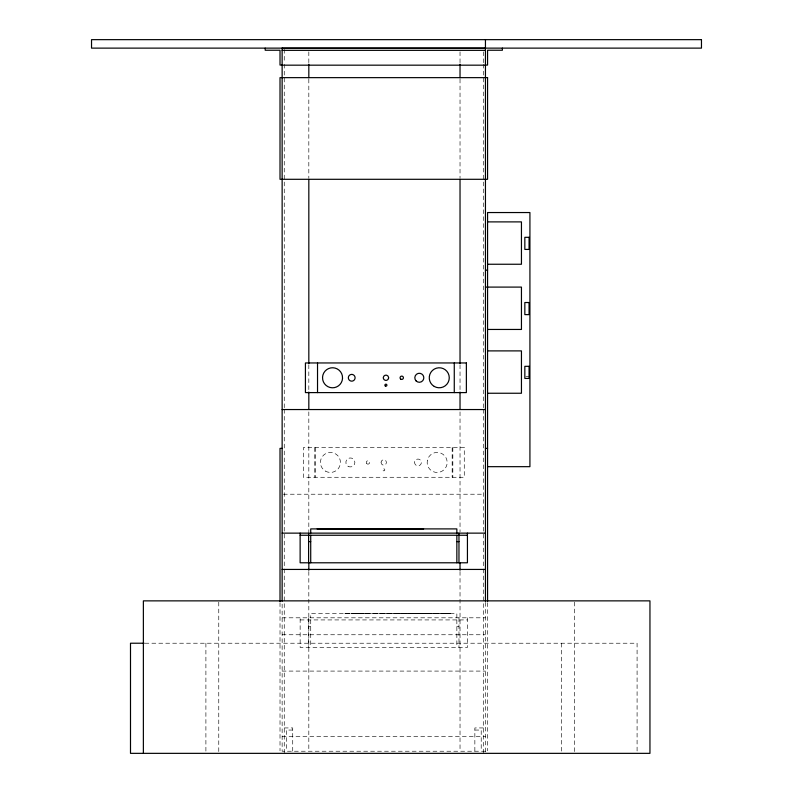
<?xml version="1.0" encoding="UTF-8"?>
<svg xmlns="http://www.w3.org/2000/svg" width="793" height="793" viewBox="0 0 793 793"><rect width="100%" height="100%" fill="white"/><g stroke="black" fill="none" stroke-linecap="round" stroke-linejoin="round"><path stroke-width="0.59" stroke-dasharray="3.96 2.97" d="M384.803 613.564L383.594 613.594L385.259 613.574M449.116 613.633L445.815 613.604M438.46 613.613L437.022 613.604M448.412 613.584L448.352 613.554M434.683 613.623L433.454 613.574M345.679 613.564L349.227 613.633L346.214 613.564L348.296 613.584L347.453 613.564M446.122 613.554L447.639 613.584M399.385 613.574L397.828 613.613L399.276 613.574M427.13 613.554L426.208 613.584L427.288 613.544M375.961 613.564L377.508 613.564L376.516 613.633M382.305 613.564L382.821 613.594M425.008 613.554L425.474 613.584M445.002 613.633L447.411 613.564M447.926 613.574L448.689 613.633M375.178 613.584L375.059 613.584M345.5 613.584L348.127 613.594M346.66 613.554C349.326 613.673 342.526 613.534 345.827 613.604M349.089 613.584C348.454 613.554 349.069 613.643 348.573 613.584M440.65 613.574L442.177 613.574L440.958 613.564M376.417 613.564L376.219 613.554M446.994 613.564L446.261 613.604M409.842 613.594L408.692 613.594L409.703 613.604M419.021 613.574L420.706 613.574L420.161 613.623M352.31 613.564L351.904 613.554M363.799 613.604L362.183 613.604L363.7 613.604M395.439 613.564L394.468 613.594M355.423 613.564C354.877 613.693 349.237 613.524 355.829 613.564M366.069 613.604L368.051 613.633M380.174 613.594L380.977 613.564M387.787 613.594L387.212 613.604L388.461 613.594M402.269 613.554L401.625 613.564L402.933 613.604M346.313 613.604L346.779 613.594M363.343 613.584L364.255 613.604M402.16 613.554L401.397 613.604M415.76 613.554L416.761 613.554M438.341 613.564L437.895 613.564M383.247 613.564L382.682 613.564M392.148 613.623L391.256 613.574L391.94 613.623M398.978 613.574L398.562 613.574M416.275 613.604L416.434 613.554M427.824 613.623L426.247 613.623L426.902 613.574M430.202 613.594C433.573 613.613 428.775 613.524 430.827 613.594M434.316 613.574L433.692 613.623L434.921 613.574M436.864 613.604L438.113 613.564M446.618 613.604L447.311 613.584M345.599 613.564L345.133 613.604M353.182 613.564L352.558 613.564M354.481 613.564L356.543 613.554M356.681 613.564L359.269 613.564M369.964 613.633L370.083 613.633M380.392 613.564L380.67 613.574M422.699 613.594L423.611 613.564M420.459 613.623L419.913 613.574M441.582 613.564L443.862 613.604L442.89 613.604M354.144 613.564L353.648 613.564M406.7 613.574L404.965 613.623L405.461 613.623M441.889 613.574L441.116 613.604L442.385 613.604M358.396 613.554L359.655 613.564L357.653 613.564M346.194 613.415L347.146 613.415M355.502 613.425L353.569 613.425M357.395 613.564L357.831 613.564M399.067 613.574L398.383 613.623M413.004 613.613L412.31 613.574M413.599 613.613L412.003 613.613M354.57 613.564L355.185 613.564M356.216 613.564L357.455 613.564M365.454 613.604L364.958 613.604M368.914 613.633L368.547 613.633M408.861 613.594L409.495 613.604M525.898 376.308L529.07 376.308M283.369 494.217L484.216 494.217M358.149 613.564L351.002 613.534L450.444 613.445L365.206 613.653M282.139 617.806L485.445 617.806M300.141 619.928L467.444 619.928M308.616 626.282L310.727 626.282M456.857 626.282L458.978 626.282M282.139 634.757L485.445 634.757M144.931 643.222L637.086 643.222L637.086 752.111M282.139 671.086L485.445 671.086M284.261 727.934L292.726 727.934L292.726 751.229M483.334 727.934L474.858 727.934L474.858 751.229M292.726 730.056L286.372 730.056L286.372 751.229M474.858 730.056L481.212 730.056L481.212 751.229M282.139 736.41L485.445 736.41M485.445 751.229L282.139 751.229L282.139 602.402M348.652 613.584L347.175 613.584M574.558 602.095L574.558 752.121M561.692 643.222L561.692 752.111M487.566 602.72L487.566 750.882M485.445 602.402L485.445 753.35M483.334 51.832L483.334 62.964M483.334 64.203L483.334 408.157M483.334 409.396L483.334 567.768M483.334 568.997L483.334 753.35M467.444 617.806L467.444 647.465L300.141 647.465L300.141 617.806M460.029 51.832L460.029 62.964M460.029 79.052L460.029 178.028M460.029 364.859L460.029 392.079M460.029 411.874L460.029 531.885M460.029 571.475L460.029 750.872M458.978 617.806L458.978 647.465M456.857 617.806L456.857 613.574L310.727 613.574L310.727 617.806M456.857 619.928L456.857 647.465M452.833 447.629L452.833 477.277M452.159 447.629L452.159 477.277M315.426 447.629L315.426 477.277M314.752 447.629L314.752 477.277M310.727 619.928L310.727 647.465M308.824 51.832L308.824 62.964M308.824 79.052L308.824 178.028M308.824 364.859L308.824 392.079M308.824 411.874L308.824 531.885M308.824 571.475L308.824 750.872M308.616 617.806L308.616 647.465M284.261 49.354L284.261 62.964M284.261 64.203L284.261 408.157M284.261 409.396L284.261 567.768M284.261 568.997L284.261 753.35M280.018 602.72L280.018 750.882M218.769 602.095L218.769 752.121M205.902 643.222L205.902 752.111M381.106 462.032L381.086 462.725A2.666 2.666 0 0 0 386.379 462.864L386.399 462.17A2.666 2.666 0 0 0 381.106 462.032M414.65 461.913L414.63 462.795A3.37 3.37 0 0 0 417.445 465.778L418.317 465.798A3.37 3.37 0 0 0 421.301 462.983L421.331 462.111A3.37 3.37 0 0 0 418.516 459.127L417.633 459.097A3.37 3.37 0 0 0 414.65 461.913M427.358 460.426L427.169 463.033A10.002 10.002 0 0 0 446.955 464.47L447.143 461.863A10.002 10.002 0 0 0 427.358 460.426M437.667 613.594L437.102 613.623L437.607 613.604M362.857 613.415L361.895 613.425L362.857 613.415M402.428 613.594L401.803 613.564L402.487 613.564M464.272 447.629L303.313 447.629L303.313 477.277L464.272 477.277L464.272 447.629M383.088 470.566A1.001 1.001 0 0 0 384.764 470.12A1.001 1.001 0 0 0 383.534 468.891A1.001 1.001 0 0 0 383.088 470.566M366.772 463.627A1.665 1.665 0 0 0 369.568 462.884A1.665 1.665 0 0 0 367.526 460.842A1.665 1.665 0 0 0 366.772 463.627M325.427 471.111A10.002 10.002 0 0 0 340.435 462.448A10.002 10.002 0 0 0 325.427 453.784A10.002 10.002 0 0 0 325.427 471.111M348.117 466.343A4.5 4.5 0 0 0 354.877 462.448A4.5 4.5 0 0 0 348.117 458.552A4.5 4.5 0 0 0 348.117 466.343"/><path stroke-width="1.19" d="M409.783 528.891L410.348 528.891L409.475 528.981M320.104 528.891L321.581 528.911L318.964 528.881M340.058 528.881L341.367 528.881M384.764 528.891L385.269 528.891M421.945 528.931L418.347 528.961L422.847 528.931L421.836 528.891M340.167 528.891L341.327 528.951M384.04 528.891L382.593 528.901M420.538 528.961L418.367 528.961C429.31 528.842 416.246 529.03 419.626 528.891M342.249 528.881L342.586 528.881M344.023 528.881L344.876 528.921L343.468 528.931M336.817 528.891L336.202 528.921L337.382 528.931M357.524 528.921L358.426 528.891M347.423 528.951C345.708 528.941 349.971 528.881 347.255 528.951M383.277 528.911L383.971 528.961M318.627 528.931L321.68 528.961M420.796 528.891L420.26 528.911L421.519 528.931M319.311 528.891L318.35 528.961L319.648 528.901M325.992 528.891L325.427 528.901L326.647 528.901M387.063 528.891L387.4 528.921M358.327 528.891L357.623 528.921L358.327 528.891M351.527 528.891L350.883 528.881L351.765 528.891M365.395 528.901L365.979 528.891M372.789 528.931L371.788 528.931M402.874 528.931L405.362 528.931M420.121 528.891L420.756 528.911L418.962 528.891M330.007 528.931L329.115 528.941L330.552 528.931M380.362 528.931L379.113 528.921M390.89 528.901L390.156 528.911L390.741 528.891M420.706 528.911L419.953 528.891M329.145 528.931L329.68 528.891M336.311 528.921L337.312 528.901L336.51 528.921M365.186 528.891L365.722 528.891L365.087 528.891M396.807 528.911L398.274 528.961L397.184 528.961M402.051 528.931L400.98 528.931L402.586 528.931M403.845 528.931L405.104 528.931M321.829 528.891L321.076 528.891M332.723 528.901L333.932 528.951L332.891 528.951M333.258 528.901L333.883 528.951M351.22 528.881L350.496 528.931M354.203 528.901L355.75 528.951M361.955 528.901L362.639 528.951M362.46 528.951L360.805 528.901M369.508 528.901L367.972 528.901L368.616 528.901M368.775 528.951L368.527 528.901M376.298 528.901L375.426 528.951M375.704 528.951L376.536 528.951M393.457 528.891L393.952 528.941M325.189 528.931L323.772 528.891L326.458 528.931M408.454 528.891L408.088 528.891M412.638 528.891L413.609 528.891M343.924 528.891L344.142 528.881M379.936 528.931L379.5 528.901M324.119 528.931L324.684 528.931M351.646 528.881L351.051 528.881M386.855 528.891L386.627 528.901M414.005 528.753L412.082 528.753M408.95 528.891L409.842 528.891M411.636 528.891L412.697 528.891M419.497 528.891L419.338 528.931M322.652 528.961L321.859 528.891M325.051 528.931L325.556 528.901M357.99 528.901L358.823 528.931M396.867 528.911L398.582 528.961M411.19 528.891L411.686 528.891M413.926 528.891L413.401 528.891L414.402 528.891M415.026 528.891L415.74 528.891M414.769 528.891L415.928 528.891M322.017 528.961L322.573 528.961M323.861 528.901L323.217 528.931M325.189 528.931L324.238 528.772M336.202 528.921L336.956 528.891M401.179 528.931L400.792 528.961M400.762 528.961L401.882 528.931M413.024 528.891L411.369 528.891M414.075 528.891L415.463 528.891M282.139 48.234L485.445 48.234M282.139 50.346L485.445 50.346M282.139 65.066L280.018 65.066L280.018 50.237L265.199 50.237L265.199 48.125M485.445 65.066L487.566 65.066L487.566 50.237L502.385 50.237L502.385 48.125M282.139 65.175L485.445 65.175M487.566 221.891L521.447 221.891L521.447 264.247L487.566 264.247M485.445 270.155L487.566 270.155M485.445 287.096L521.447 287.096L521.447 329.452L487.566 329.452M487.566 350.893L521.447 350.893L521.447 393.249L487.566 393.249M282.13 409.545L485.435 409.545M282.139 448.382L280.018 448.382L280.018 601.481M485.445 448.382L487.566 448.382M487.566 466.671L529.922 466.671L529.922 212.544L487.566 212.544L487.566 601.481M282.13 533.134L485.435 533.134M300.131 535.255L467.434 535.255M308.596 541.609L310.717 541.609M456.847 541.609L458.969 541.609M282.139 569.433L485.445 569.433M144.098 643.222L130.498 643.222L130.498 753.35L649.953 753.35L649.953 600.866L143.374 600.866L143.374 753.35M358.188 528.891L358.714 528.921M403.399 528.931L404.41 528.911M420.984 528.911L421.628 528.931M421.014 528.891L421.361 528.911M318.806 528.891L320.223 528.911M347.849 528.951L348.395 528.901M412.043 528.891L414.085 528.971M329.521 528.891L330.146 528.931M392.168 528.911L392.109 528.891M485.445 39.65L485.445 601.173M467.434 533.134L467.434 562.792L300.131 562.792L300.131 533.134M460.029 64.203L460.029 77.813M460.029 179.268L460.029 363.62M460.029 392.079L460.029 409.396M460.029 562.812L460.029 570.236M458.969 533.134L458.969 562.792M456.847 533.134L456.847 528.901L310.717 528.901L310.717 533.134M456.847 535.255L456.847 562.792M454.27 362.956L454.27 392.604M423.64 528.961L317.131 528.981M317.527 362.956L317.527 392.604M310.717 535.255L310.717 562.792M308.824 64.203L308.824 77.813M308.824 179.268L308.824 363.62M308.824 392.079L308.824 409.396M308.824 562.812L308.824 570.236M308.596 533.134L308.596 562.792M282.139 48.125L282.139 601.173M352.052 374.425L351.18 374.455A3.37 3.37 0 0 0 348.365 377.438L348.395 378.311A3.37 3.37 0 0 0 351.378 381.126L352.251 381.106A3.37 3.37 0 0 0 355.066 378.122L355.036 377.24A3.37 3.37 0 0 0 352.052 374.425M405.679 528.743L404.717 528.743L405.679 528.753M421.38 528.743L420.429 528.753L421.38 528.743M701.468 39.65L91.532 39.65L91.532 48.125L701.468 48.125L701.468 39.65M487.566 77.645L280.018 77.645L280.018 179.297L487.566 179.297L487.566 77.645M529.07 237.315L524.837 237.315L524.837 249.428L529.07 249.428L529.07 237.315M529.07 302.52L524.837 302.52L524.837 314.623L529.07 314.623L529.07 302.52M466.373 362.956L305.424 362.956L305.424 392.604L466.373 392.604L466.373 362.956M529.07 366.316L524.837 366.316L524.837 378.43L529.07 378.43L529.07 366.316M342.526 378.36L342.338 375.753A10.002 10.002 0 0 0 322.553 377.19L322.741 379.797A10.002 10.002 0 0 0 342.526 378.36M388.6 378.053L388.58 377.359A2.666 2.666 0 0 0 383.297 377.498L383.316 378.192A2.666 2.666 0 0 0 388.6 378.053M385.398 386.052A1.001 1.001 0 0 0 386.905 385.19A1.001 1.001 0 0 0 385.398 384.318A1.001 1.001 0 0 0 385.398 386.052M400.911 379.223A1.665 1.665 0 0 0 403.409 377.775A1.665 1.665 0 0 0 400.911 376.328A1.665 1.665 0 0 0 400.911 379.223M434.257 386.439A10.002 10.002 0 0 0 449.264 377.775A10.002 10.002 0 0 0 434.257 369.112A10.002 10.002 0 0 0 434.257 386.439M416.137 380.957A4.5 4.5 0 0 0 423.67 378.945A4.5 4.5 0 0 0 418.159 373.424A4.5 4.5 0 0 0 416.137 380.957"/></g></svg>
